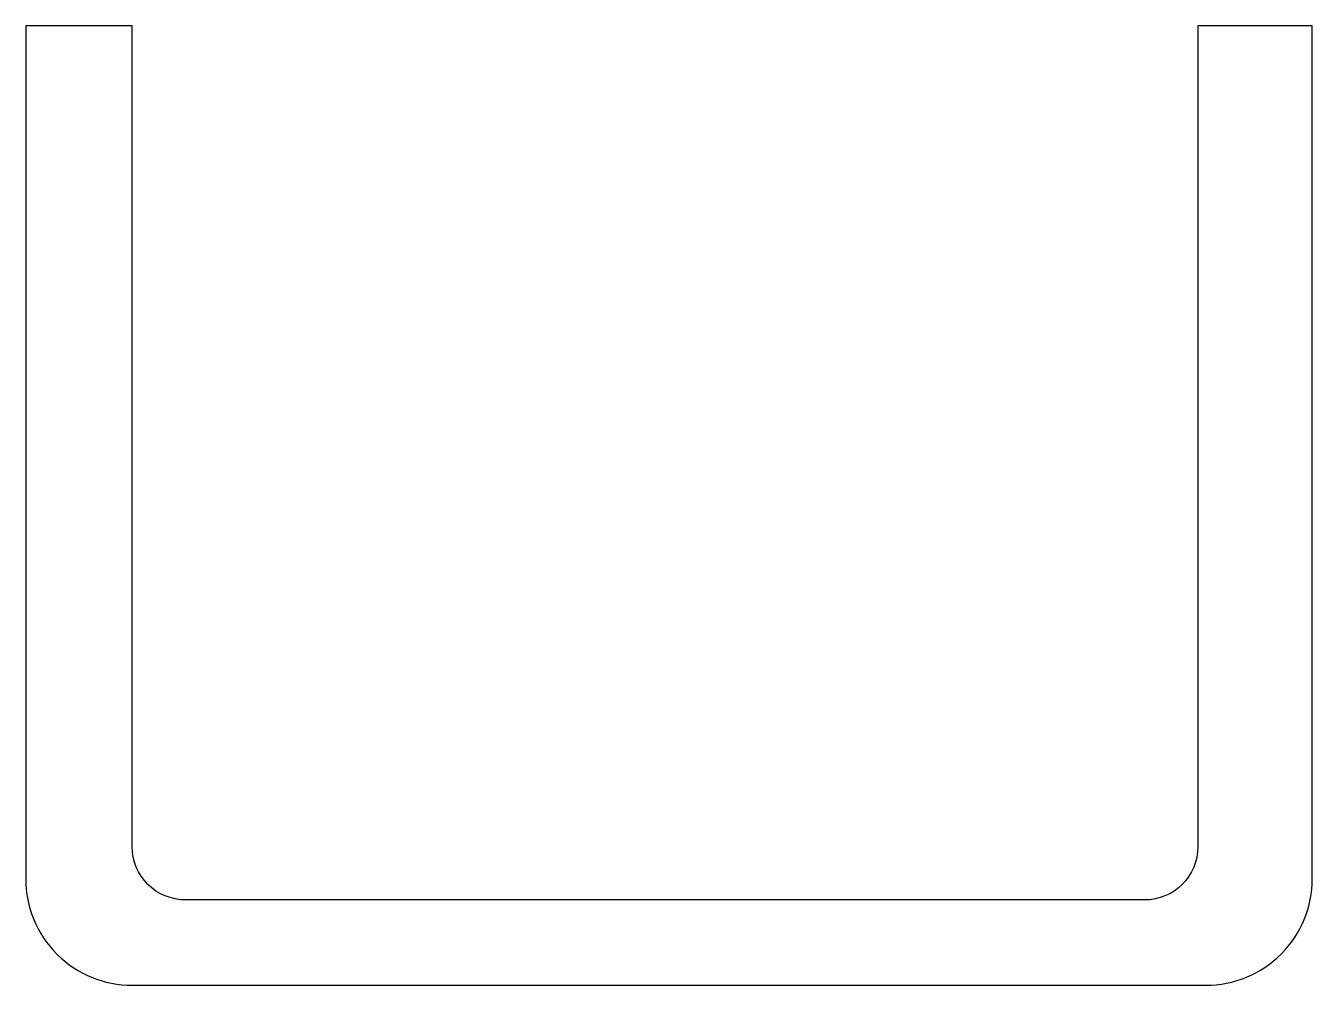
# Model space of a CAD drawing. Header units: inches. Extents: x -0.75 to 0.75, y -0.56 to 0.56.
import ezdxf

# ---------------------------------------------------------------- set-up
doc = ezdxf.new("R2010")
doc.units = ezdxf.units.IN
doc.header["$MEASUREMENT"] = 0

msp = doc.modelspace()

# ---------------------------------------------------------------- linework, layer by layer
msp.add_lwpolyline([(0.6296, -0.5625, 0.414214), (0.7546, -0.4375), (0.7546, 0.5625), (0.6204, 0.5625), (0.6204, -0.4, -0.414214), (0.5579, -0.4625), (-0.5671, -0.4625, -0.414214), (-0.6296, -0.4), (-0.6296, 0.5625), (-0.7546, 0.5625), (-0.7546, -0.4375, 0.414214), (-0.6296, -0.5625)], format="xyb", close=True)

doc.saveas('drawing.dxf')
